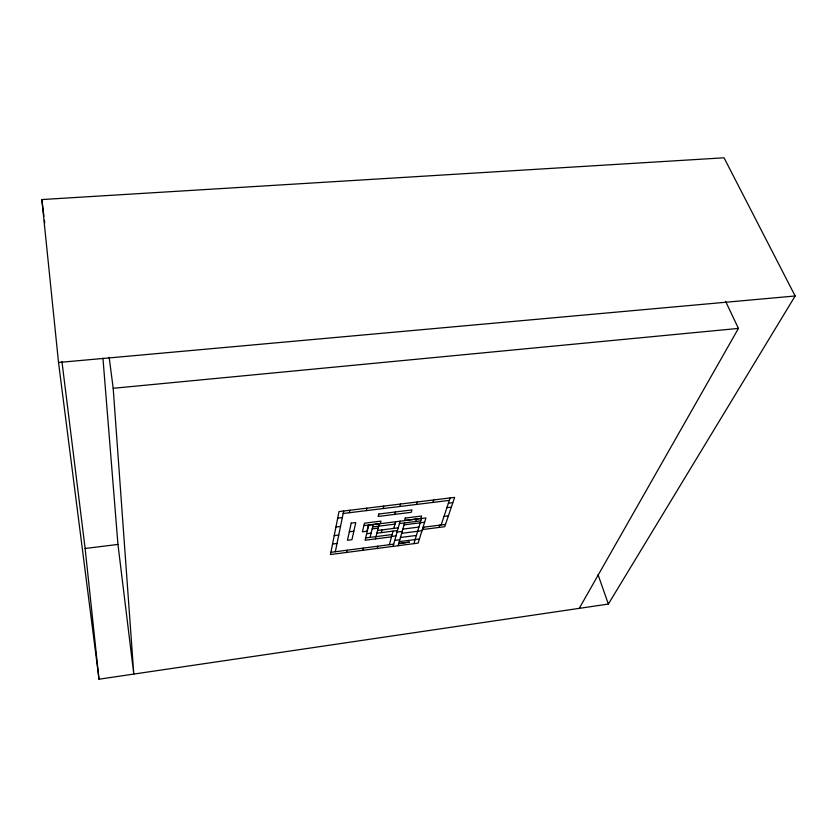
<?xml version="1.0" encoding="UTF-8"?>
<svg xmlns="http://www.w3.org/2000/svg" width="837" height="837" viewBox="0 0 837 837"><rect width="100%" height="100%" fill="white"/><g stroke="black" fill="none" stroke-linecap="round" stroke-linejoin="round"><path stroke-width="1.26" d="M335.323 551.75L343.672 511.02M349.343 512.725L349.866 510.256M346.612 552.43L347.093 550.212M366.271 510.633L366.847 508.174M368.406 524.998L366.899 531.265L362.421 531.83L364.451 523.198L381.002 521.116L380.396 523.491L363.886 525.573M362.672 550.338L363.206 548.109M370.08 537.385L373.229 524.579M375.405 538.902L379.224 523.826M383.095 508.561L383.723 506.103M377.194 548.444L377.769 546.216M381.295 532.604L381.996 529.905M394.75 514.378L395.409 511.962M389.362 544.709L393.076 531.097M393.819 528.398L395.639 521.765M399.814 506.5L400.484 504.041M393.076 546.362L400.096 521.2M398.109 545.703L404.616 522.895M416.418 504.449L417.14 501.991M415.675 521.503L416.376 519.149M413.865 543.652L421.534 518.49M423.062 529.476L423.784 527.184M432.928 502.42L433.702 499.961M438.954 527.446L439.718 525.144M441.162 524.956L450.149 497.942M579.246 608.353L738.433 328.407L725.553 301.278M608.353 604.063L795.15 295.984L724.047 157.795L41.85 199.551L58.527 362.484L98.996 679.205L608.353 604.063L598.016 574.601M330.897 552.326L393.693 544.144M398.736 543.485L409.523 542.083L398.684 543.673M332.54 544.06L337.018 543.485M391.622 536.454L395.995 535.889M391.517 536.831L365.099 540.231L368.73 525.155L425.949 517.936L418.144 543.087L330.448 554.544L339.006 511.595L454.617 497.387L444.709 526.703L422.34 529.57M400.442 537.5L416.366 535.439M394.729 540.409L399.804 539.75M399.27 541.623L419.41 539.007M349.322 531.798L353.831 531.223M372.172 528.9L378.136 528.137M404.051 524.851L424.61 522.246M334.225 535.607L338.744 535.031M377.539 530.47L398.245 527.833M366.669 533.734L371.126 533.159M402.838 529.11L418.918 527.059M376.859 533.179L397.491 530.543M423.051 527.268L445.493 524.401M397.062 532.07L402.178 531.422M365.654 537.95L392.135 534.55M401.634 533.326L421.984 530.721M335.94 526.975L340.513 526.4M444.008 516.419L448.381 515.864M372.653 526.944L394.991 524.119M399.437 523.554L420.812 520.844M448.381 503.246L452.827 502.692M98.996 679.205L85.133 548.486L117.954 544.427L102.951 358.226M337.709 518.134L342.323 517.569M446.906 507.682L451.321 507.138M343.16 513.489L449.333 500.4M109.166 357.284L113.194 388.295L738.433 328.407M58.527 362.484L795.15 295.984M41.85 199.551L43.942 216.417M44.424 220.309L44.748 222.893M61.959 361.699L85.133 548.486M117.954 544.427L133.794 674.067L113.194 388.295M351.216 523.115L347.47 540.283L351.938 539.708L355.767 522.55L351.216 523.115M378.774 514.023L378.167 516.45L411.239 512.328L411.94 509.911L378.774 514.023M405.275 518.072L404.595 520.436L420.854 518.396L421.576 516.021L405.275 518.072"/></g></svg>
